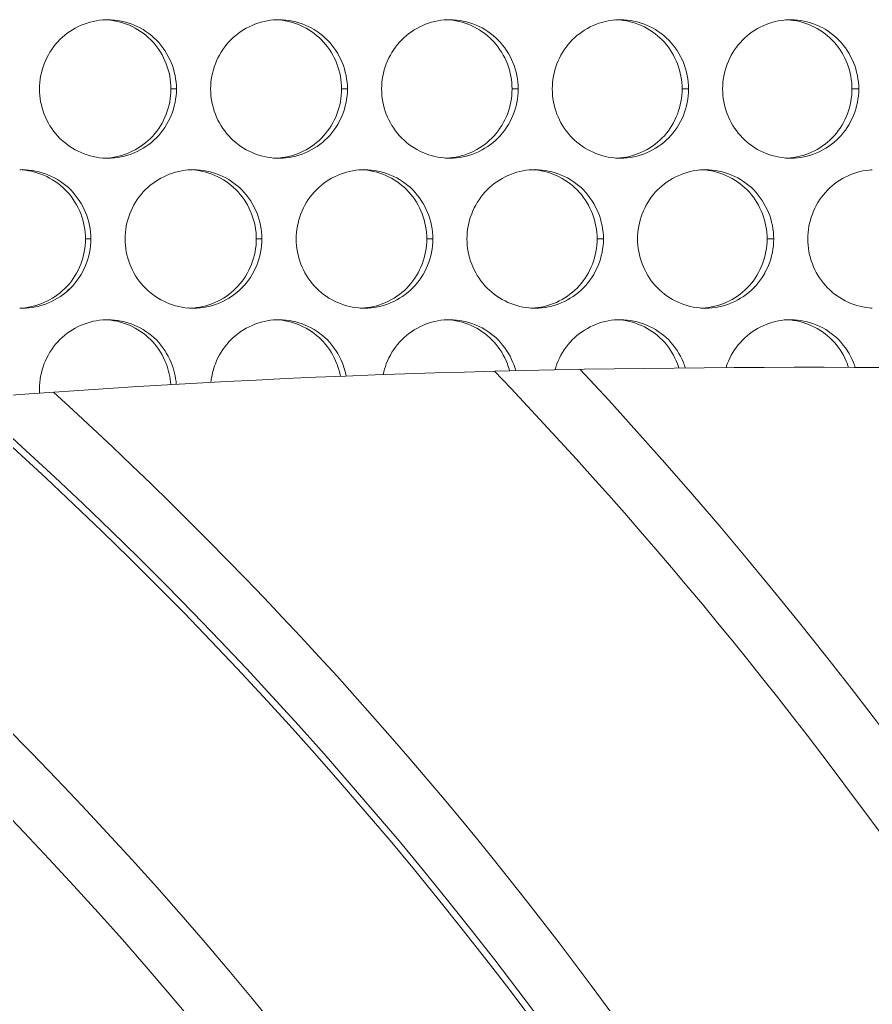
# Model space of a CAD drawing. Header units: millimetres. Extents: x 1177 to 4147, y 93 to 2194.
# Drawn here: x 1932.08 to 1969.02, y 1793.61 to 1836.25 of the extents above; entities that cross this region are included whole.
import ezdxf

# ---------------------------------------------------------------- set-up
doc = ezdxf.new("R2010")
doc.units = ezdxf.units.MM
doc.header["$LTSCALE"] = 0.1
doc.layers.get('0').update_dxf_attribs({"lineweight": 13})
doc.layers.add('标注', color=251, linetype='Continuous', lineweight=9)

msp = doc.modelspace()

# ---------------------------------------------------------------- linework, layer by layer
for radius, start, end in [(196.75, 204.56225, 43.01001), (194, 24.09594, 43.73922), (180, 24.148, 47.74081), (177.334, 204.90538, 48.55999), (177.047, 204.9052, 48.6494), (168.077, 204.78787, 51.55568), (165.455, 204.70676, 52.44821), (156.5, 204.24844, 55.64881), (156.25, 204.23139, 55.74165), (155.11, 204.1505, 56.16753), (155, 204.14243, 56.20879)]:
    msp.add_arc((1812.49, 1686.895), radius, start, end)
at = {"layer": '标注'}
for p, q in [((1938.632, 1833.246), (1938.87, 1833.246)), ((1946.028, 1833.246), (1946.279, 1833.246)), ((1953.412, 1833.246), (1953.677, 1833.246)), ((1960.783, 1833.246), (1961.062, 1833.246)), ((1968.141, 1833.246), (1968.434, 1833.246)), ((1934.93, 1826.751), (1935.161, 1826.751)), ((1934.93, 1826.751), (1935.161, 1826.751)), ((1942.332, 1826.751), (1942.576, 1826.751)), ((1942.332, 1826.751), (1942.576, 1826.751)), ((1949.721, 1826.751), (1949.979, 1826.751)), ((1949.721, 1826.751), (1949.979, 1826.751)), ((1957.099, 1826.751), (1957.371, 1826.751)), ((1957.099, 1826.751), (1957.371, 1826.751)), ((1964.464, 1826.751), (1964.749, 1826.751)), ((1964.464, 1826.751), (1964.749, 1826.751))]:
    msp.add_line(p, q, dxfattribs=at)
for centre, radius, start, end in [((1935.905, 1833.412), 2.833, 92.3978, 94.5955), ((1935.903, 1833.451), 2.794, 90.0031, 92.3981), ((1943.319, 1833.417), 2.829, 92.5497, 94.8851), ((1943.317, 1833.459), 2.787, 90.0035, 92.55), ((1950.721, 1833.422), 2.823, 92.7027, 95.1767), ((1950.719, 1833.466), 2.779, 90.0039, 92.7031), ((1958.112, 1833.428), 2.817, 92.857, 95.4704), ((1958.109, 1833.474), 2.771, 90.0044, 92.8574), ((1965.489, 1833.435), 2.811, 93.0126, 95.7662), ((1965.487, 1833.483), 2.763, 90.0049, 93.013), ((1935.905, 1833.079), 2.833, 265.4045, 267.6022), ((1935.903, 1833.04), 2.794, 267.6019, 269.9969), ((1943.319, 1833.074), 2.829, 265.1149, 267.4503), ((1943.317, 1833.033), 2.787, 267.45, 269.9965), ((1950.721, 1833.069), 2.823, 264.8233, 267.2973), ((1950.719, 1833.025), 2.779, 267.2969, 269.9961), ((1958.112, 1833.063), 2.817, 264.5296, 267.143), ((1958.109, 1833.017), 2.771, 267.1426, 269.9956), ((1965.489, 1833.057), 2.811, 264.2338, 266.9874), ((1965.487, 1833.009), 2.763, 266.987, 269.9951), ((1932.192, 1826.953), 2.798, 90.0029, 92.3226), ((1932.192, 1826.953), 2.798, 90.0029, 92.3226), ((1939.613, 1826.919), 2.831, 92.4736, 94.7401), ((1939.613, 1826.919), 2.831, 92.4736, 94.7401), ((1939.611, 1826.96), 2.791, 90.0033, 92.4739), ((1939.611, 1826.96), 2.791, 90.0033, 92.4739), ((1947.021, 1826.925), 2.826, 92.626, 95.0307), ((1947.021, 1826.925), 2.826, 92.626, 95.0307), ((1947.02, 1826.967), 2.783, 90.0037, 92.6264), ((1947.02, 1826.967), 2.783, 90.0037, 92.6264), ((1954.418, 1826.93), 2.82, 92.7797, 95.3233), ((1954.418, 1826.93), 2.82, 92.7797, 95.3233), ((1954.416, 1826.975), 2.775, 90.0041, 92.7801), ((1954.416, 1826.975), 2.775, 90.0041, 92.7801), ((1961.802, 1826.936), 2.814, 92.9346, 95.618), ((1961.802, 1826.936), 2.814, 92.9346, 95.618), ((1961.8, 1826.983), 2.767, 90.0046, 92.935), ((1961.8, 1826.983), 2.767, 90.0046, 92.935), ((1969.173, 1826.943), 2.808, 93.0909, 95.915), ((1969.173, 1826.943), 2.808, 93.0909, 95.915), ((1932.192, 1826.548), 2.798, 267.6774, 269.9971), ((1932.192, 1826.548), 2.798, 267.6774, 269.9971), ((1939.613, 1826.582), 2.831, 265.2599, 267.5264), ((1939.613, 1826.582), 2.831, 265.2599, 267.5264), ((1939.611, 1826.541), 2.791, 267.5261, 269.9967), ((1939.611, 1826.541), 2.791, 267.5261, 269.9967), ((1947.021, 1826.576), 2.826, 264.9693, 267.374), ((1947.021, 1826.576), 2.826, 264.9693, 267.374), ((1947.02, 1826.534), 2.783, 267.3736, 269.9963), ((1947.02, 1826.534), 2.783, 267.3736, 269.9963), ((1954.418, 1826.571), 2.82, 264.6767, 267.2203), ((1954.418, 1826.571), 2.82, 264.6767, 267.2203), ((1954.416, 1826.526), 2.775, 267.2199, 269.9959), ((1954.416, 1826.526), 2.775, 267.2199, 269.9959), ((1961.802, 1826.565), 2.814, 264.382, 267.0654), ((1961.802, 1826.565), 2.814, 264.382, 267.0654), ((1961.8, 1826.518), 2.767, 267.065, 269.9954), ((1961.8, 1826.518), 2.767, 267.065, 269.9954), ((1969.173, 1826.558), 2.808, 264.085, 266.9091), ((1969.173, 1826.558), 2.808, 264.085, 266.9091), ((1935.905, 1820.422), 2.833, 92.3978, 94.5955), ((1935.903, 1820.461), 2.794, 90.0031, 92.3981), ((1943.319, 1820.427), 2.829, 92.5497, 94.8851), ((1943.317, 1820.468), 2.787, 90.0035, 92.55), ((1950.721, 1820.432), 2.823, 92.7027, 95.1767), ((1950.719, 1820.476), 2.779, 90.0039, 92.7031), ((1958.112, 1820.438), 2.817, 92.857, 95.4704), ((1958.109, 1820.484), 2.771, 90.0044, 92.8574), ((1965.489, 1820.444), 2.811, 93.0126, 95.7662), ((1965.487, 1820.492), 2.763, 90.0049, 93.013)]:
    msp.add_arc(centre, radius, start, end, dxfattribs=at)
for points, knots in [([(1935.677, 1836.237), (1935.311, 1836.207), (1934.582, 1836.005), (1933.671, 1835.333), (1933.079, 1834.364), (1932.934, 1833.617), (1932.934, 1833.246)], [0, 0, 0, 0, 0.248921, 0.498282, 0.748706, 1, 1, 1, 1]), ([(1938.632, 1833.246), (1938.632, 1833.617), (1938.488, 1834.364), (1937.898, 1835.332), (1936.989, 1836.005), (1936.262, 1836.207), (1935.896, 1836.237)], [0, 0, 0, 0, 0.251553, 0.502066, 0.751302, 1, 1, 1, 1]), ([(1943.078, 1836.235), (1942.713, 1836.204), (1941.988, 1836), (1941.083, 1835.327), (1940.496, 1834.36), (1940.352, 1833.616), (1940.352, 1833.246)], [0, 0, 0, 0, 0.248758, 0.498048, 0.748549, 1, 1, 1, 1]), ([(1946.028, 1833.246), (1946.028, 1833.616), (1945.885, 1834.36), (1945.3, 1835.326), (1944.397, 1836), (1943.674, 1836.204), (1943.31, 1836.235)], [0, 0, 0, 0, 0.251713, 0.502304, 0.751467, 1, 1, 1, 1]), ([(1950.467, 1836.234), (1950.103, 1836.201), (1949.383, 1835.995), (1948.485, 1835.321), (1947.902, 1834.357), (1947.76, 1833.615), (1947.76, 1833.246)], [0, 0, 0, 0, 0.248585, 0.497801, 0.748383, 1, 1, 1, 1]), ([(1953.412, 1833.246), (1953.412, 1833.615), (1953.27, 1834.356), (1952.689, 1835.32), (1951.793, 1835.994), (1951.074, 1836.201), (1950.712, 1836.234)], [0, 0, 0, 0, 0.251882, 0.502554, 0.751642, 1, 1, 1, 1]), ([(1957.843, 1836.233), (1957.482, 1836.198), (1956.766, 1835.989), (1955.874, 1835.315), (1955.296, 1834.353), (1955.155, 1833.614), (1955.155, 1833.246)], [0, 0, 0, 0, 0.248402, 0.49754, 0.748208, 1, 1, 1, 1]), ([(1960.783, 1833.246), (1960.783, 1833.613), (1960.642, 1834.352), (1960.066, 1835.314), (1959.177, 1835.989), (1958.462, 1836.198), (1958.102, 1836.233)], [0, 0, 0, 0, 0.252059, 0.502817, 0.751826, 1, 1, 1, 1]), ([(1965.207, 1836.232), (1964.847, 1836.195), (1964.136, 1835.984), (1963.25, 1835.309), (1962.677, 1834.349), (1962.537, 1833.612), (1962.537, 1833.246)], [0, 0, 0, 0, 0.248208, 0.497268, 0.748025, 1, 1, 1, 1]), ([(1968.141, 1833.246), (1968.141, 1833.612), (1968.001, 1834.348), (1967.431, 1835.308), (1966.548, 1835.984), (1965.837, 1836.195), (1965.479, 1836.231)], [0, 0, 0, 0, 0.252245, 0.503093, 0.752021, 1, 1, 1, 1]), ([(1932.934, 1833.246), (1932.934, 1832.874), (1933.079, 1832.127), (1933.671, 1831.159), (1934.582, 1830.486), (1935.311, 1830.284), (1935.677, 1830.255)], [0, 0, 0, 0, 0.251294, 0.501718, 0.751079, 1, 1, 1, 1]), ([(1935.896, 1830.255), (1936.262, 1830.284), (1936.989, 1830.487), (1937.898, 1831.159), (1938.488, 1832.128), (1938.632, 1832.874), (1938.632, 1833.246)], [0, 0, 0, 0, 0.248698, 0.497934, 0.748447, 1, 1, 1, 1]), ([(1940.352, 1833.246), (1940.352, 1832.875), (1940.496, 1832.131), (1941.083, 1831.165), (1941.988, 1830.492), (1942.713, 1830.287), (1943.078, 1830.256)], [0, 0, 0, 0, 0.251451, 0.501952, 0.751242, 1, 1, 1, 1]), ([(1943.31, 1830.256), (1943.674, 1830.287), (1944.397, 1830.492), (1945.3, 1831.165), (1945.885, 1832.132), (1946.028, 1832.876), (1946.028, 1833.246)], [0, 0, 0, 0, 0.248533, 0.497696, 0.748287, 1, 1, 1, 1]), ([(1947.76, 1833.246), (1947.76, 1832.877), (1947.902, 1832.135), (1948.485, 1831.171), (1949.383, 1830.497), (1950.103, 1830.29), (1950.467, 1830.257)], [0, 0, 0, 0, 0.251617, 0.502199, 0.751415, 1, 1, 1, 1]), ([(1950.712, 1830.257), (1951.074, 1830.29), (1951.793, 1830.497), (1952.689, 1831.171), (1953.27, 1832.135), (1953.412, 1832.877), (1953.412, 1833.246)], [0, 0, 0, 0, 0.248358, 0.497446, 0.748118, 1, 1, 1, 1]), ([(1955.155, 1833.246), (1955.155, 1832.878), (1955.296, 1832.139), (1955.874, 1831.177), (1956.766, 1830.502), (1957.482, 1830.293), (1957.843, 1830.258)], [0, 0, 0, 0, 0.251792, 0.50246, 0.751598, 1, 1, 1, 1]), ([(1958.102, 1830.259), (1958.462, 1830.293), (1959.177, 1830.502), (1960.066, 1831.177), (1960.642, 1832.139), (1960.783, 1832.878), (1960.783, 1833.246)], [0, 0, 0, 0, 0.248174, 0.497183, 0.747941, 1, 1, 1, 1]), ([(1962.537, 1833.246), (1962.537, 1832.879), (1962.677, 1832.142), (1963.25, 1831.183), (1964.136, 1830.508), (1964.847, 1830.296), (1965.207, 1830.26)], [0, 0, 0, 0, 0.251975, 0.502732, 0.751792, 1, 1, 1, 1]), ([(1965.479, 1830.26), (1965.837, 1830.296), (1966.548, 1830.508), (1967.431, 1831.183), (1968.001, 1832.143), (1968.141, 1832.879), (1968.141, 1833.246)], [0, 0, 0, 0, 0.247979, 0.496907, 0.747755, 1, 1, 1, 1]), ([(1934.93, 1826.751), (1934.93, 1827.122), (1934.786, 1827.87), (1934.193, 1828.84), (1933.281, 1829.512), (1932.552, 1829.713), (1932.185, 1829.742)], [0, 0, 0, 0, 0.251476, 0.501953, 0.751224, 1, 1, 1, 1]), ([(1934.93, 1826.751), (1934.93, 1827.122), (1934.786, 1827.87), (1934.193, 1828.84), (1933.281, 1829.512), (1932.552, 1829.713), (1932.185, 1829.742)], [0, 0, 0, 0, 0.251476, 0.501953, 0.751224, 1, 1, 1, 1]), ([(1939.379, 1829.741), (1939.013, 1829.711), (1938.287, 1829.507), (1937.379, 1828.835), (1936.789, 1827.867), (1936.645, 1827.121), (1936.645, 1826.751)], [0, 0, 0, 0, 0.248841, 0.498166, 0.748629, 1, 1, 1, 1]), ([(1939.379, 1829.741), (1939.013, 1829.711), (1938.287, 1829.507), (1937.379, 1828.835), (1936.789, 1827.867), (1936.645, 1827.121), (1936.645, 1826.751)], [0, 0, 0, 0, 0.248841, 0.498166, 0.748629, 1, 1, 1, 1]), ([(1942.332, 1826.751), (1942.332, 1827.121), (1942.188, 1827.867), (1941.6, 1828.834), (1940.695, 1829.507), (1939.97, 1829.71), (1939.605, 1829.741)], [0, 0, 0, 0, 0.251632, 0.502183, 0.751383, 1, 1, 1, 1]), ([(1942.332, 1826.751), (1942.332, 1827.121), (1942.188, 1827.867), (1941.6, 1828.834), (1940.695, 1829.507), (1939.97, 1829.71), (1939.605, 1829.741)], [0, 0, 0, 0, 0.251632, 0.502183, 0.751383, 1, 1, 1, 1]), ([(1946.774, 1829.74), (1946.41, 1829.708), (1945.687, 1829.502), (1944.786, 1828.829), (1944.201, 1827.863), (1944.057, 1827.12), (1944.057, 1826.751)], [0, 0, 0, 0, 0.248673, 0.497926, 0.748467, 1, 1, 1, 1]), ([(1946.774, 1829.74), (1946.41, 1829.708), (1945.687, 1829.502), (1944.786, 1828.829), (1944.201, 1827.863), (1944.057, 1827.12), (1944.057, 1826.751)], [0, 0, 0, 0, 0.248673, 0.497926, 0.748467, 1, 1, 1, 1]), ([(1949.721, 1826.751), (1949.721, 1827.12), (1949.579, 1827.863), (1948.996, 1828.828), (1948.097, 1829.502), (1947.376, 1829.708), (1947.012, 1829.74)], [0, 0, 0, 0, 0.251796, 0.502427, 0.751553, 1, 1, 1, 1]), ([(1949.721, 1826.751), (1949.721, 1827.12), (1949.579, 1827.863), (1948.996, 1828.828), (1948.097, 1829.502), (1947.376, 1829.708), (1947.012, 1829.74)], [0, 0, 0, 0, 0.251796, 0.502427, 0.751553, 1, 1, 1, 1]), ([(1954.156, 1829.738), (1953.794, 1829.705), (1953.076, 1829.497), (1952.181, 1828.823), (1951.601, 1827.86), (1951.459, 1827.119), (1951.459, 1826.751)], [0, 0, 0, 0, 0.248495, 0.497672, 0.748297, 1, 1, 1, 1]), ([(1954.156, 1829.738), (1953.794, 1829.705), (1953.076, 1829.497), (1952.181, 1828.823), (1951.601, 1827.86), (1951.459, 1827.119), (1951.459, 1826.751)], [0, 0, 0, 0, 0.248495, 0.497672, 0.748297, 1, 1, 1, 1]), ([(1957.099, 1826.751), (1957.099, 1827.119), (1956.957, 1827.859), (1956.379, 1828.822), (1955.487, 1829.496), (1954.77, 1829.705), (1954.409, 1829.738)], [0, 0, 0, 0, 0.251969, 0.502684, 0.751733, 1, 1, 1, 1]), ([(1957.099, 1826.751), (1957.099, 1827.119), (1956.957, 1827.859), (1956.379, 1828.822), (1955.487, 1829.496), (1954.77, 1829.705), (1954.409, 1829.738)], [0, 0, 0, 0, 0.251969, 0.502684, 0.751733, 1, 1, 1, 1]), ([(1961.527, 1829.737), (1961.166, 1829.702), (1960.452, 1829.491), (1959.564, 1828.817), (1958.988, 1827.856), (1958.848, 1827.118), (1958.848, 1826.751)], [0, 0, 0, 0, 0.248306, 0.497406, 0.748118, 1, 1, 1, 1]), ([(1961.527, 1829.737), (1961.166, 1829.702), (1960.452, 1829.491), (1959.564, 1828.817), (1958.988, 1827.856), (1958.848, 1827.118), (1958.848, 1826.751)], [0, 0, 0, 0, 0.248306, 0.497406, 0.748118, 1, 1, 1, 1]), ([(1964.464, 1826.751), (1964.464, 1827.118), (1964.323, 1827.855), (1963.75, 1828.816), (1962.864, 1829.491), (1962.152, 1829.702), (1961.792, 1829.737)], [0, 0, 0, 0, 0.252151, 0.502954, 0.751922, 1, 1, 1, 1]), ([(1964.464, 1826.751), (1964.464, 1827.118), (1964.323, 1827.855), (1963.75, 1828.816), (1962.864, 1829.491), (1962.152, 1829.702), (1961.792, 1829.737)], [0, 0, 0, 0, 0.252151, 0.502954, 0.751922, 1, 1, 1, 1]), ([(1968.884, 1829.736), (1968.525, 1829.699), (1967.816, 1829.486), (1966.934, 1828.811), (1966.363, 1827.852), (1966.223, 1827.117), (1966.223, 1826.751)], [0, 0, 0, 0, 0.248108, 0.497126, 0.74793, 1, 1, 1, 1]), ([(1968.884, 1829.736), (1968.525, 1829.699), (1967.816, 1829.486), (1966.934, 1828.811), (1966.363, 1827.852), (1966.223, 1827.117), (1966.223, 1826.751)], [0, 0, 0, 0, 0.248108, 0.497126, 0.74793, 1, 1, 1, 1]), ([(1932.185, 1823.759), (1932.552, 1823.788), (1933.281, 1823.989), (1934.193, 1824.661), (1934.786, 1825.631), (1934.93, 1826.379), (1934.93, 1826.751)], [0, 0, 0, 0, 0.248776, 0.498047, 0.748524, 1, 1, 1, 1]), ([(1932.185, 1823.759), (1932.552, 1823.788), (1933.281, 1823.989), (1934.193, 1824.661), (1934.786, 1825.631), (1934.93, 1826.379), (1934.93, 1826.751)], [0, 0, 0, 0, 0.248776, 0.498047, 0.748524, 1, 1, 1, 1]), ([(1936.645, 1826.751), (1936.645, 1826.38), (1936.789, 1825.634), (1937.379, 1824.666), (1938.287, 1823.994), (1939.013, 1823.79), (1939.379, 1823.76)], [0, 0, 0, 0, 0.251371, 0.501834, 0.751159, 1, 1, 1, 1]), ([(1936.645, 1826.751), (1936.645, 1826.38), (1936.789, 1825.634), (1937.379, 1824.666), (1938.287, 1823.994), (1939.013, 1823.79), (1939.379, 1823.76)], [0, 0, 0, 0, 0.251371, 0.501834, 0.751159, 1, 1, 1, 1]), ([(1939.605, 1823.76), (1939.97, 1823.791), (1940.695, 1823.994), (1941.6, 1824.667), (1942.188, 1825.635), (1942.332, 1826.38), (1942.332, 1826.751)], [0, 0, 0, 0, 0.248617, 0.497817, 0.748368, 1, 1, 1, 1]), ([(1939.605, 1823.76), (1939.97, 1823.791), (1940.695, 1823.994), (1941.6, 1824.667), (1942.188, 1825.635), (1942.332, 1826.38), (1942.332, 1826.751)], [0, 0, 0, 0, 0.248617, 0.497817, 0.748368, 1, 1, 1, 1]), ([(1944.057, 1826.751), (1944.057, 1826.381), (1944.201, 1825.638), (1944.786, 1824.672), (1945.687, 1823.999), (1946.41, 1823.793), (1946.774, 1823.761)], [0, 0, 0, 0, 0.251533, 0.502074, 0.751327, 1, 1, 1, 1]), ([(1944.057, 1826.751), (1944.057, 1826.381), (1944.201, 1825.638), (1944.786, 1824.672), (1945.687, 1823.999), (1946.41, 1823.793), (1946.774, 1823.761)], [0, 0, 0, 0, 0.251533, 0.502074, 0.751327, 1, 1, 1, 1]), ([(1947.012, 1823.761), (1947.376, 1823.793), (1948.097, 1823.999), (1948.996, 1824.673), (1949.579, 1825.638), (1949.721, 1826.381), (1949.721, 1826.751)], [0, 0, 0, 0, 0.248447, 0.497573, 0.748204, 1, 1, 1, 1]), ([(1947.012, 1823.761), (1947.376, 1823.793), (1948.097, 1823.999), (1948.996, 1824.673), (1949.579, 1825.638), (1949.721, 1826.381), (1949.721, 1826.751)], [0, 0, 0, 0, 0.248447, 0.497573, 0.748204, 1, 1, 1, 1]), ([(1951.459, 1826.751), (1951.459, 1826.382), (1951.601, 1825.642), (1952.181, 1824.678), (1953.076, 1824.004), (1953.794, 1823.796), (1954.156, 1823.763)], [0, 0, 0, 0, 0.251703, 0.502328, 0.751505, 1, 1, 1, 1]), ([(1951.459, 1826.751), (1951.459, 1826.382), (1951.601, 1825.642), (1952.181, 1824.678), (1953.076, 1824.004), (1953.794, 1823.796), (1954.156, 1823.763)], [0, 0, 0, 0, 0.251703, 0.502328, 0.751505, 1, 1, 1, 1]), ([(1954.409, 1823.763), (1954.77, 1823.796), (1955.487, 1824.005), (1956.379, 1824.679), (1956.957, 1825.642), (1957.099, 1826.382), (1957.099, 1826.751)], [0, 0, 0, 0, 0.248267, 0.497316, 0.748031, 1, 1, 1, 1]), ([(1954.409, 1823.763), (1954.77, 1823.796), (1955.487, 1824.005), (1956.379, 1824.679), (1956.957, 1825.642), (1957.099, 1826.382), (1957.099, 1826.751)], [0, 0, 0, 0, 0.248267, 0.497316, 0.748031, 1, 1, 1, 1]), ([(1958.848, 1826.751), (1958.848, 1826.383), (1958.988, 1825.645), (1959.564, 1824.684), (1960.452, 1824.01), (1961.166, 1823.799), (1961.527, 1823.764)], [0, 0, 0, 0, 0.251882, 0.502594, 0.751694, 1, 1, 1, 1]), ([(1958.848, 1826.751), (1958.848, 1826.383), (1958.988, 1825.645), (1959.564, 1824.684), (1960.452, 1824.01), (1961.166, 1823.799), (1961.527, 1823.764)], [0, 0, 0, 0, 0.251882, 0.502594, 0.751694, 1, 1, 1, 1]), ([(1961.792, 1823.764), (1962.152, 1823.8), (1962.864, 1824.01), (1963.75, 1824.685), (1964.323, 1825.646), (1964.464, 1826.383), (1964.464, 1826.751)], [0, 0, 0, 0, 0.248078, 0.497046, 0.747849, 1, 1, 1, 1]), ([(1961.792, 1823.764), (1962.152, 1823.8), (1962.864, 1824.01), (1963.75, 1824.685), (1964.323, 1825.646), (1964.464, 1826.383), (1964.464, 1826.751)], [0, 0, 0, 0, 0.248078, 0.497046, 0.747849, 1, 1, 1, 1]), ([(1966.223, 1826.751), (1966.223, 1826.384), (1966.363, 1825.649), (1966.934, 1824.69), (1967.816, 1824.015), (1968.525, 1823.803), (1968.884, 1823.765)], [0, 0, 0, 0, 0.25207, 0.502874, 0.751892, 1, 1, 1, 1]), ([(1966.223, 1826.751), (1966.223, 1826.384), (1966.363, 1825.649), (1966.934, 1824.69), (1967.816, 1824.015), (1968.525, 1823.803), (1968.884, 1823.765)], [0, 0, 0, 0, 0.25207, 0.502874, 0.751892, 1, 1, 1, 1]), ([(1933.327, 1823.982), (1933.684, 1824.132), (1934.351, 1824.573), (1934.784, 1825.244), (1934.932, 1825.603)], [0, 0, 0, 0, 0.499135, 1, 1, 1, 1]), ([(1940.745, 1823.982), (1941.101, 1824.132), (1941.767, 1824.573), (1942.2, 1825.244), (1942.347, 1825.603)], [0, 0, 0, 0, 0.498991, 1, 1, 1, 1]), ([(1948.151, 1823.982), (1948.507, 1824.132), (1949.172, 1824.573), (1949.604, 1825.244), (1949.751, 1825.603)], [0, 0, 0, 0, 0.498839, 1, 1, 1, 1]), ([(1955.546, 1823.982), (1955.901, 1824.132), (1956.565, 1824.574), (1956.996, 1825.244), (1957.143, 1825.603)], [0, 0, 0, 0, 0.498678, 1, 1, 1, 1]), ([(1962.927, 1823.982), (1963.283, 1824.132), (1963.946, 1824.574), (1964.376, 1825.244), (1964.522, 1825.603)], [0, 0, 0, 0, 0.498508, 1, 1, 1, 1]), ([(1935.677, 1823.246), (1935.311, 1823.217), (1934.582, 1823.015), (1933.671, 1822.342), (1933.079, 1821.374), (1932.934, 1820.627), (1932.934, 1820.255)], [0, 0, 0, 0, 0.248921, 0.498282, 0.748706, 1, 1, 1, 1]), ([(1938.626, 1820.443), (1938.606, 1820.752), (1938.455, 1821.428), (1937.898, 1822.342), (1936.989, 1823.014), (1936.262, 1823.217), (1935.896, 1823.246)], [0.0423958, 0.0423958, 0.0423958, 0.0423958, 0.2515527, 0.5020665, 0.7513025, 1, 1, 1, 1]), ([(1943.078, 1823.245), (1942.713, 1823.214), (1941.988, 1823.009), (1941.083, 1822.336), (1940.547, 1821.453), (1940.393, 1820.815), (1940.366, 1820.54)], [0, 0, 0, 0, 0.2487582, 0.4980477, 0.7485489, 0.9355187, 0.9355187, 0.9355187, 0.9355187]), ([(1945.976, 1820.803), (1945.942, 1820.988), (1945.788, 1821.529), (1945.3, 1822.336), (1944.397, 1823.009), (1943.674, 1823.214), (1943.31, 1823.245)], [0.1244139, 0.1244139, 0.1244139, 0.1244139, 0.2517128, 0.5023037, 0.7514669, 1, 1, 1, 1]), ([(1950.467, 1823.244), (1950.103, 1823.211), (1949.383, 1823.004), (1948.485, 1822.33), (1948.011, 1821.547), (1947.859, 1821.033), (1947.825, 1820.873)], [0, 0, 0, 0, 0.2485849, 0.4978005, 0.7483828, 0.8590307, 0.8590307, 0.8590307, 0.8590307]), ([(1953.307, 1821.038), (1953.279, 1821.141), (1953.131, 1821.596), (1952.689, 1822.33), (1951.793, 1823.004), (1951.074, 1823.211), (1950.712, 1823.244)], [0.1794781, 0.1794781, 0.1794781, 0.1794781, 0.2518817, 0.502554, 0.7516415, 1, 1, 1, 1]), ([(1957.843, 1823.243), (1957.482, 1823.208), (1956.766, 1822.999), (1955.874, 1822.324), (1955.442, 1821.606), (1955.297, 1821.169), (1955.272, 1821.082)], [0, 0, 0, 0, 0.2484016, 0.4975404, 0.7482081, 0.8097321, 0.8097321, 0.8097321, 0.8097321]), ([(1960.641, 1821.163), (1960.623, 1821.223), (1960.481, 1821.63), (1960.066, 1822.324), (1959.177, 1822.999), (1958.462, 1823.208), (1958.102, 1823.243)], [0.2097444, 0.2097444, 0.2097444, 0.2097444, 0.252059, 0.5028172, 0.7518263, 1, 1, 1, 1]), ([(1965.207, 1823.241), (1964.847, 1823.205), (1964.136, 1822.994), (1963.25, 1822.318), (1962.841, 1821.632), (1962.701, 1821.233), (1962.684, 1821.18)], [0, 0, 0, 0, 0.2482082, 0.4972676, 0.748025, 0.7856569, 0.7856569, 0.7856569, 0.7856569]), ([(1967.991, 1821.19), (1967.975, 1821.239), (1967.837, 1821.635), (1967.431, 1822.318), (1966.548, 1822.993), (1965.837, 1823.205), (1965.479, 1823.241)], [0.217018, 0.217018, 0.217018, 0.217018, 0.2522448, 0.5030931, 0.7520212, 1, 1, 1, 1])]:
    msp.add_open_spline(points, degree=3, knots=knots, dxfattribs=at)
for points in [[(1937.037, 1836.014), (1936.681, 1836.163), (1936.289, 1836.246), (1935.903, 1836.246)], [(1944.449, 1836.014), (1944.094, 1836.163), (1943.702, 1836.246), (1943.317, 1836.246)], [(1951.85, 1836.014), (1951.495, 1836.163), (1951.104, 1836.246), (1950.719, 1836.246)], [(1959.238, 1836.014), (1958.884, 1836.163), (1958.493, 1836.246), (1958.109, 1836.246)], [(1966.613, 1836.014), (1966.26, 1836.163), (1965.87, 1836.246), (1965.486, 1836.246)], [(1938.002, 1835.366), (1937.729, 1835.642), (1937.394, 1835.864), (1937.037, 1836.014)], [(1945.412, 1835.366), (1945.14, 1835.642), (1944.806, 1835.864), (1944.449, 1836.014)], [(1952.811, 1835.366), (1952.54, 1835.641), (1952.206, 1835.864), (1951.85, 1836.014)], [(1960.198, 1835.366), (1959.927, 1835.641), (1959.594, 1835.864), (1959.238, 1836.014)], [(1967.571, 1835.366), (1967.301, 1835.641), (1966.969, 1835.864), (1966.613, 1836.014)], [(1938.641, 1834.393), (1938.494, 1834.752), (1938.274, 1835.09), (1938.002, 1835.366)], [(1946.051, 1834.393), (1945.904, 1834.752), (1945.685, 1835.09), (1945.412, 1835.366)], [(1953.449, 1834.393), (1953.302, 1834.752), (1953.084, 1835.09), (1952.811, 1835.366)], [(1960.834, 1834.393), (1960.688, 1834.752), (1960.47, 1835.09), (1960.198, 1835.366)], [(1968.206, 1834.393), (1968.06, 1834.752), (1967.843, 1835.09), (1967.571, 1835.366)], [(1938.87, 1833.246), (1938.87, 1833.636), (1938.789, 1834.032), (1938.641, 1834.393)], [(1946.279, 1833.246), (1946.279, 1833.636), (1946.198, 1834.032), (1946.051, 1834.393)], [(1953.677, 1833.246), (1953.677, 1833.636), (1953.596, 1834.032), (1953.449, 1834.393)], [(1961.062, 1833.246), (1961.062, 1833.636), (1960.981, 1834.032), (1960.834, 1834.393)], [(1968.434, 1833.246), (1968.434, 1833.636), (1968.353, 1834.032), (1968.206, 1834.393)], [(1938.641, 1832.098), (1938.789, 1832.459), (1938.87, 1832.856), (1938.87, 1833.246)], [(1946.051, 1832.098), (1946.198, 1832.459), (1946.279, 1832.856), (1946.279, 1833.246)], [(1953.449, 1832.098), (1953.596, 1832.459), (1953.677, 1832.856), (1953.677, 1833.246)], [(1960.834, 1832.098), (1960.981, 1832.459), (1961.062, 1832.856), (1961.062, 1833.246)], [(1968.206, 1832.098), (1968.353, 1832.46), (1968.434, 1832.856), (1968.434, 1833.246)], [(1938.002, 1831.125), (1938.274, 1831.401), (1938.494, 1831.739), (1938.641, 1832.098)], [(1945.412, 1831.125), (1945.685, 1831.401), (1945.904, 1831.739), (1946.051, 1832.098)], [(1952.811, 1831.125), (1953.084, 1831.401), (1953.302, 1831.739), (1953.449, 1832.098)], [(1960.198, 1831.125), (1960.47, 1831.401), (1960.688, 1831.74), (1960.834, 1832.098)], [(1967.571, 1831.125), (1967.843, 1831.401), (1968.06, 1831.74), (1968.206, 1832.098)], [(1937.037, 1830.477), (1937.394, 1830.627), (1937.729, 1830.85), (1938.002, 1831.125)], [(1944.449, 1830.477), (1944.806, 1830.627), (1945.14, 1830.85), (1945.412, 1831.125)], [(1951.85, 1830.477), (1952.206, 1830.627), (1952.54, 1830.85), (1952.811, 1831.125)], [(1959.238, 1830.477), (1959.594, 1830.627), (1959.927, 1830.85), (1960.198, 1831.125)], [(1966.613, 1830.477), (1966.969, 1830.627), (1967.301, 1830.85), (1967.571, 1831.125)], [(1935.903, 1830.246), (1936.289, 1830.246), (1936.681, 1830.328), (1937.037, 1830.477)], [(1943.317, 1830.246), (1943.702, 1830.246), (1944.094, 1830.328), (1944.449, 1830.477)], [(1950.719, 1830.246), (1951.104, 1830.246), (1951.495, 1830.328), (1951.85, 1830.477)], [(1958.109, 1830.246), (1958.493, 1830.246), (1958.884, 1830.328), (1959.238, 1830.477)], [(1965.486, 1830.246), (1965.87, 1830.246), (1966.26, 1830.328), (1966.613, 1830.477)], [(1933.327, 1829.519), (1932.971, 1829.668), (1932.578, 1829.751), (1932.192, 1829.751)], [(1933.327, 1829.519), (1932.971, 1829.668), (1932.578, 1829.751), (1932.192, 1829.751)], [(1940.745, 1829.519), (1940.389, 1829.668), (1939.997, 1829.751), (1939.611, 1829.751)], [(1940.745, 1829.519), (1940.389, 1829.668), (1939.997, 1829.751), (1939.611, 1829.751)], [(1948.151, 1829.519), (1947.796, 1829.668), (1947.404, 1829.751), (1947.019, 1829.751)], [(1948.151, 1829.519), (1947.796, 1829.668), (1947.404, 1829.751), (1947.019, 1829.751)], [(1955.546, 1829.519), (1955.191, 1829.668), (1954.8, 1829.751), (1954.416, 1829.751)], [(1955.546, 1829.519), (1955.191, 1829.668), (1954.8, 1829.751), (1954.416, 1829.751)], [(1962.927, 1829.519), (1962.574, 1829.668), (1962.183, 1829.751), (1961.799, 1829.751)], [(1962.927, 1829.519), (1962.574, 1829.668), (1962.183, 1829.751), (1961.799, 1829.751)], [(1934.292, 1828.871), (1934.019, 1829.147), (1933.684, 1829.369), (1933.327, 1829.519)], [(1934.292, 1828.871), (1934.019, 1829.147), (1933.684, 1829.369), (1933.327, 1829.519)], [(1941.708, 1828.871), (1941.436, 1829.146), (1941.102, 1829.369), (1940.745, 1829.519)], [(1941.708, 1828.871), (1941.436, 1829.146), (1941.102, 1829.369), (1940.745, 1829.519)], [(1949.113, 1828.871), (1948.842, 1829.146), (1948.508, 1829.369), (1948.151, 1829.519)], [(1949.113, 1828.871), (1948.842, 1829.146), (1948.508, 1829.369), (1948.151, 1829.519)], [(1956.506, 1828.871), (1956.235, 1829.146), (1955.902, 1829.369), (1955.546, 1829.519)], [(1956.506, 1828.871), (1956.235, 1829.146), (1955.902, 1829.369), (1955.546, 1829.519)], [(1963.886, 1828.871), (1963.616, 1829.146), (1963.283, 1829.369), (1962.927, 1829.519)], [(1963.886, 1828.871), (1963.616, 1829.146), (1963.283, 1829.369), (1962.927, 1829.519)], [(1934.932, 1827.898), (1934.784, 1828.257), (1934.565, 1828.595), (1934.292, 1828.871)], [(1934.932, 1827.898), (1934.784, 1828.257), (1934.565, 1828.595), (1934.292, 1828.871)], [(1942.347, 1827.898), (1942.2, 1828.257), (1941.981, 1828.595), (1941.708, 1828.871)], [(1942.347, 1827.898), (1942.2, 1828.257), (1941.981, 1828.595), (1941.708, 1828.871)], [(1949.751, 1827.898), (1949.604, 1828.257), (1949.386, 1828.595), (1949.113, 1828.871)], [(1949.751, 1827.898), (1949.604, 1828.257), (1949.386, 1828.595), (1949.113, 1828.871)], [(1957.143, 1827.898), (1956.996, 1828.257), (1956.778, 1828.595), (1956.506, 1828.871)], [(1957.143, 1827.898), (1956.996, 1828.257), (1956.778, 1828.595), (1956.506, 1828.871)], [(1964.522, 1827.898), (1964.376, 1828.257), (1964.158, 1828.595), (1963.886, 1828.871)], [(1964.522, 1827.898), (1964.376, 1828.257), (1964.158, 1828.595), (1963.886, 1828.871)], [(1935.161, 1826.751), (1935.161, 1827.14), (1935.08, 1827.537), (1934.932, 1827.898)], [(1935.161, 1826.751), (1935.161, 1827.14), (1935.08, 1827.537), (1934.932, 1827.898)], [(1942.576, 1826.751), (1942.576, 1827.14), (1942.495, 1827.537), (1942.347, 1827.898)], [(1942.576, 1826.751), (1942.576, 1827.14), (1942.495, 1827.537), (1942.347, 1827.898)], [(1949.979, 1826.751), (1949.979, 1827.14), (1949.899, 1827.537), (1949.751, 1827.898)], [(1949.979, 1826.751), (1949.979, 1827.14), (1949.899, 1827.537), (1949.751, 1827.898)], [(1957.371, 1826.751), (1957.371, 1827.14), (1957.29, 1827.537), (1957.143, 1827.898)], [(1957.371, 1826.751), (1957.371, 1827.14), (1957.29, 1827.537), (1957.143, 1827.898)], [(1964.749, 1826.751), (1964.749, 1827.14), (1964.669, 1827.537), (1964.522, 1827.898)], [(1964.749, 1826.751), (1964.749, 1827.14), (1964.669, 1827.537), (1964.522, 1827.898)], [(1934.932, 1825.603), (1935.08, 1825.964), (1935.161, 1826.361), (1935.161, 1826.751)], [(1934.932, 1825.603), (1935.08, 1825.964), (1935.161, 1826.361), (1935.161, 1826.751)], [(1942.347, 1825.603), (1942.495, 1825.964), (1942.576, 1826.361), (1942.576, 1826.751)], [(1942.347, 1825.603), (1942.495, 1825.964), (1942.576, 1826.361), (1942.576, 1826.751)], [(1949.751, 1825.603), (1949.899, 1825.964), (1949.979, 1826.361), (1949.979, 1826.751)], [(1949.751, 1825.603), (1949.899, 1825.964), (1949.979, 1826.361), (1949.979, 1826.751)], [(1957.143, 1825.603), (1957.29, 1825.964), (1957.371, 1826.361), (1957.371, 1826.751)], [(1957.143, 1825.603), (1957.29, 1825.964), (1957.371, 1826.361), (1957.371, 1826.751)], [(1964.522, 1825.603), (1964.669, 1825.964), (1964.749, 1826.361), (1964.749, 1826.751)], [(1964.522, 1825.603), (1964.669, 1825.964), (1964.749, 1826.361), (1964.749, 1826.751)], [(1934.292, 1824.63), (1934.565, 1824.906), (1934.784, 1825.244), (1934.932, 1825.603)], [(1941.708, 1824.63), (1941.981, 1824.906), (1942.2, 1825.244), (1942.347, 1825.603)], [(1949.113, 1824.63), (1949.386, 1824.906), (1949.604, 1825.244), (1949.751, 1825.603)], [(1956.506, 1824.63), (1956.778, 1824.906), (1956.996, 1825.244), (1957.143, 1825.603)], [(1963.886, 1824.63), (1964.158, 1824.906), (1964.376, 1825.244), (1964.522, 1825.603)], [(1933.327, 1823.982), (1933.684, 1824.132), (1934.019, 1824.355), (1934.292, 1824.63)], [(1940.745, 1823.982), (1941.102, 1824.132), (1941.436, 1824.355), (1941.708, 1824.63)], [(1948.151, 1823.982), (1948.508, 1824.132), (1948.842, 1824.355), (1949.113, 1824.63)], [(1955.546, 1823.982), (1955.902, 1824.132), (1956.235, 1824.355), (1956.506, 1824.63)], [(1962.927, 1823.982), (1963.283, 1824.132), (1963.616, 1824.355), (1963.886, 1824.63)], [(1932.192, 1823.751), (1932.578, 1823.751), (1932.971, 1823.833), (1933.327, 1823.982)], [(1932.192, 1823.751), (1932.578, 1823.751), (1932.971, 1823.833), (1933.327, 1823.982)], [(1939.611, 1823.751), (1939.997, 1823.751), (1940.389, 1823.833), (1940.745, 1823.982)], [(1939.611, 1823.751), (1939.997, 1823.751), (1940.389, 1823.833), (1940.745, 1823.982)], [(1947.019, 1823.751), (1947.404, 1823.751), (1947.796, 1823.833), (1948.151, 1823.982)], [(1947.019, 1823.751), (1947.404, 1823.751), (1947.796, 1823.833), (1948.151, 1823.982)], [(1954.416, 1823.751), (1954.8, 1823.751), (1955.191, 1823.833), (1955.546, 1823.982)], [(1954.416, 1823.751), (1954.8, 1823.751), (1955.191, 1823.833), (1955.546, 1823.982)], [(1961.799, 1823.751), (1962.183, 1823.751), (1962.574, 1823.833), (1962.927, 1823.982)], [(1961.799, 1823.751), (1962.183, 1823.751), (1962.574, 1823.833), (1962.927, 1823.982)], [(1937.037, 1823.024), (1936.681, 1823.173), (1936.289, 1823.255), (1935.903, 1823.255)], [(1938.002, 1822.376), (1937.729, 1822.651), (1937.394, 1822.874), (1937.037, 1823.024)], [(1944.449, 1823.024), (1944.094, 1823.173), (1943.702, 1823.255), (1943.317, 1823.255)], [(1945.412, 1822.376), (1945.14, 1822.651), (1944.806, 1822.874), (1944.449, 1823.024)], [(1951.85, 1823.024), (1951.495, 1823.173), (1951.104, 1823.255), (1950.719, 1823.255)], [(1952.811, 1822.376), (1952.54, 1822.651), (1952.206, 1822.874), (1951.85, 1823.024)], [(1959.238, 1823.024), (1958.884, 1823.173), (1958.493, 1823.255), (1958.109, 1823.255)], [(1960.198, 1822.376), (1959.927, 1822.651), (1959.594, 1822.874), (1959.238, 1823.024)], [(1966.613, 1823.024), (1966.26, 1823.173), (1965.87, 1823.255), (1965.486, 1823.255)], [(1967.571, 1822.376), (1967.301, 1822.651), (1966.969, 1822.874), (1966.613, 1823.024)], [(1938.641, 1821.403), (1938.494, 1821.762), (1938.274, 1822.1), (1938.002, 1822.376)], [(1946.051, 1821.403), (1945.904, 1821.762), (1945.685, 1822.1), (1945.412, 1822.376)], [(1953.449, 1821.403), (1953.302, 1821.762), (1953.084, 1822.1), (1952.811, 1822.376)], [(1960.834, 1821.403), (1960.688, 1821.762), (1960.47, 1822.1), (1960.198, 1822.376)], [(1968.206, 1821.403), (1968.06, 1821.761), (1967.843, 1822.1), (1967.571, 1822.376)], [(1938.863, 1820.457), (1938.84, 1820.781), (1938.763, 1821.104), (1938.641, 1821.403)], [(1946.225, 1820.813), (1946.187, 1821.015), (1946.128, 1821.214), (1946.051, 1821.403)], [(1953.57, 1821.045), (1953.536, 1821.167), (1953.496, 1821.286), (1953.449, 1821.403)], [(1960.919, 1821.166), (1960.894, 1821.246), (1960.866, 1821.325), (1960.834, 1821.403)], [(1968.284, 1821.19), (1968.261, 1821.262), (1968.235, 1821.333), (1968.206, 1821.403)], [(1932.934, 1820.255), (1932.934, 1820.194), (1932.936, 1820.133), (1932.94, 1820.072)]]:
    msp.add_open_spline(points, degree=3, dxfattribs=at)
msp.add_spline([(2027.49, 1819.182), (1864.296, 1806.369), (1766.772, 1737.15), (1658.757, 1615.796), (1597.49, 1595.163)], degree=3, dxfattribs=at)

doc.saveas('drawing.dxf')
